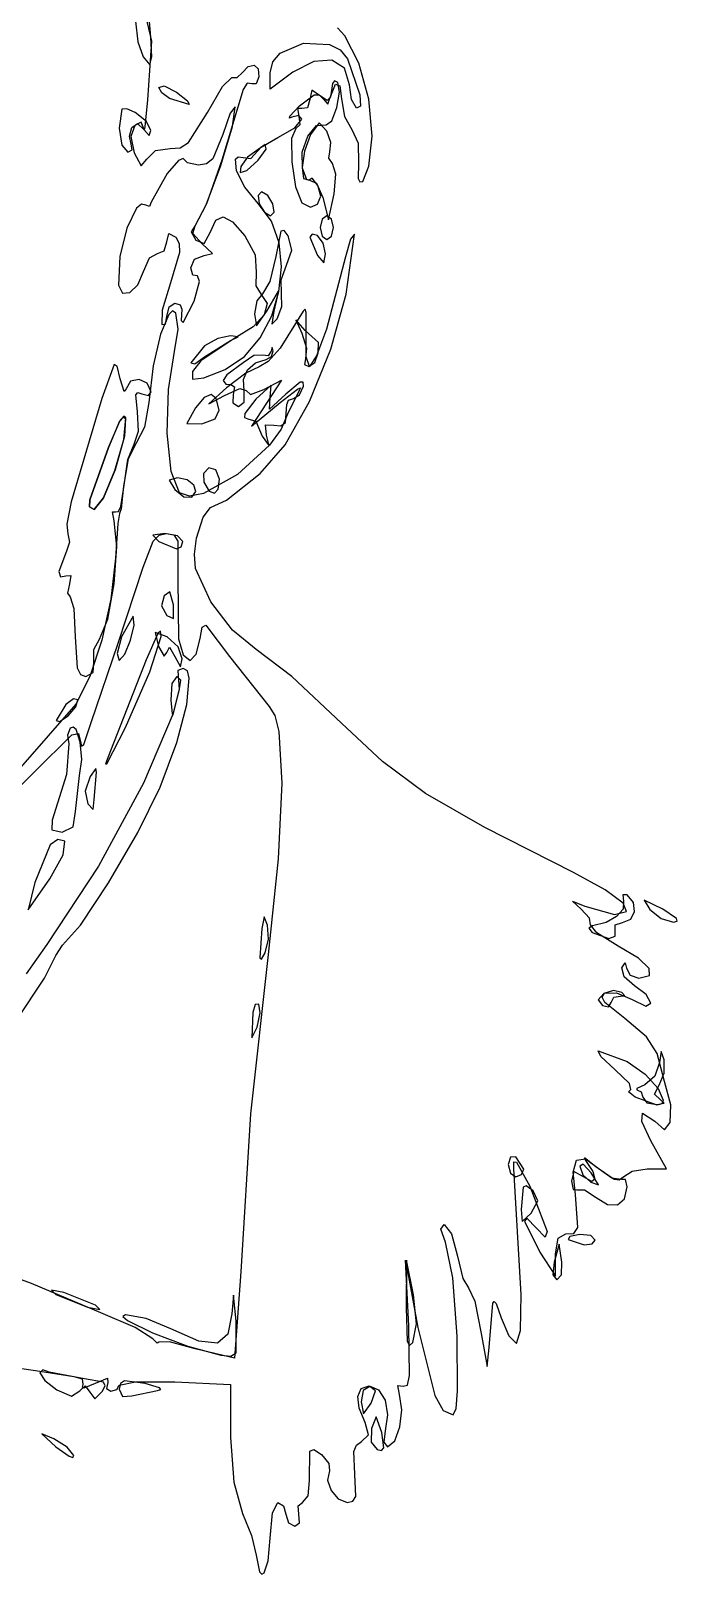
# Model space of a CAD drawing. Extents: x 68 to 142, y 0 to 108.
# Drawn here: x 113.5 to 142.3, y 3.2 to 71.7 of the extents above; entities that cross this region are included whole.
import ezdxf

# ---------------------------------------------------------------- set-up
doc = ezdxf.new("R2010")
doc.units = 0

msp = doc.modelspace()

# ---------------------------------------------------------------- linework, layer by layer
at = {"layer": 'Layer 1'}
for p, q in [((118.052572, 74.877173), (118.899944, 71.261198)), ((118.876661, 71.437587), (118.728141, 73.196891)), ((118.197696, 72.146671), (118.298133, 71.220154)), ((118.922522, 70.555642), (118.876661, 71.437587)), ((127.509321, 71.487957), (127.174009, 71.839948)), ((128.129455, 70.278976), (127.509321, 71.487957)), ((118.298133, 71.220154), (118.533408, 70.555642)), ((118.899944, 71.261198), (118.731008, 68.64826)), ((124.300241, 70.329964), (124.628166, 70.715346)), ((124.628166, 70.715346), (125.665256, 71.162552)), ((125.665256, 71.162552), (126.818366, 71.108043)), ((126.818366, 71.108043), (127.291316, 70.866279)), ((127.291316, 70.866279), (127.616736, 70.467447)), ((118.533408, 70.555642), (118.826258, 70.202952)), ((118.826258, 70.202952), (118.922522, 70.555642)), ((122.939605, 69.844442), (123.210842, 70.132115)), ((123.210842, 70.132115), (123.471727, 70.187121)), ((123.471727, 70.187121), (123.652641, 70.026161)), ((123.652641, 70.026161), (123.683967, 69.665936)), ((124.177856, 69.850792), (124.300241, 70.329964)), ((126.125229, 70.358257), (125.195973, 69.876192)), ((126.928246, 70.409283), (126.125229, 70.358257)), ((127.492542, 70.05424), (126.928246, 70.409283)), ((127.705636, 69.318097), (127.492542, 70.05424)), ((127.616736, 70.467447), (128.167246, 68.863807)), ((128.574368, 68.680925), (128.129455, 70.278976)), ((119.238964, 69.202386), (119.469284, 69.277616)), ((119.469284, 69.277616), (120.023189, 68.988249)), ((121.392321, 68.089371), (122.059512, 69.241764)), ((122.059512, 69.241764), (122.477466, 69.634539)), ((122.477466, 69.634539), (122.712372, 69.634847)), ((122.712372, 69.634847), (122.939605, 69.844442)), ((123.161018, 69.384992), (122.986525, 69.106783)), ((123.3707, 69.363958), (123.161018, 69.384992)), ((123.559348, 69.355932), (123.3707, 69.363958)), ((123.683967, 69.665936), (123.559348, 69.355932)), ((125.195973, 69.876192), (124.177856, 69.123363)), ((124.177856, 69.123363), (124.177856, 69.850792)), ((126.818399, 68.674277), (127.088274, 69.3502)), ((126.955983, 69.379833), (126.867788, 68.774113)), ((127.044045, 69.488885), (126.955983, 69.379833)), ((127.193755, 69.421461), (127.044045, 69.488885)), ((127.088274, 69.3502), (127.275203, 69.264915)), ((127.271835, 68.984297), (127.193755, 69.421461)), ((127.275203, 69.264915), (127.352858, 68.688035)), ((127.799607, 68.668544), (127.705636, 69.318097)), ((118.731008, 68.64826), (118.628134, 67.593971)), ((119.372694, 68.953473), (119.238964, 69.202386)), ((119.707409, 68.705454), (119.372694, 68.953473)), ((120.580932, 68.438974), (119.707409, 68.705454)), ((120.023189, 68.988249), (120.51042, 68.60037)), ((120.51042, 68.60037), (120.580932, 68.438974)), ((122.986525, 69.106783), (122.032613, 65.969528)), ((125.482076, 68.383588), (126.147768, 68.875052)), ((125.941746, 68.665105), (125.839264, 68.290234)), ((126.02994, 69.073313), (125.941746, 68.665105)), ((126.382718, 68.844669), (126.02994, 69.073313)), ((126.147768, 68.875052), (126.364429, 68.867329)), ((126.364429, 68.867329), (126.535119, 68.70003)), ((126.717328, 68.621272), (126.382718, 68.844669)), ((126.535119, 68.70003), (126.749255, 68.460934)), ((126.867788, 68.774113), (126.717328, 68.621272)), ((126.749255, 68.460934), (126.818399, 68.674277)), ((127.150584, 68.307256), (127.271835, 68.984297)), ((127.352858, 68.688035), (127.487619, 67.907558)), ((128.025606, 68.283046), (127.799607, 68.668544)), ((128.167246, 68.863807), (128.197662, 68.366886)), ((128.714581, 67.034918), (128.574368, 68.680925)), ((117.590256, 68.227219), (117.475074, 67.392987)), ((117.803091, 68.256092), (117.590256, 68.227219)), ((118.18063, 68.086196), (117.803091, 68.256092)), ((118.677341, 67.693598), (118.18063, 68.086196)), ((120.554164, 66.748991), (121.392321, 68.089371)), ((122.398444, 68.050654), (122.083766, 67.111823)), ((122.626338, 68.344429), (122.398444, 68.050654)), ((122.512953, 67.458268), (122.626338, 68.344429)), ((125.038022, 67.841555), (125.064343, 67.924271)), ((125.147995, 67.878763), (125.038022, 67.841555)), ((125.064343, 67.924271), (125.482076, 68.383588)), ((125.459498, 67.953551), (125.147995, 67.878763)), ((125.592849, 68.260116), (125.403539, 68.258175)), ((125.403539, 68.258175), (125.454207, 67.928151)), ((125.454207, 67.928151), (125.501611, 67.541419)), ((125.588968, 67.783865), (125.459498, 67.953551)), ((125.839264, 68.290234), (125.592849, 68.260116)), ((126.920655, 67.717328), (127.150584, 68.307256)), ((127.487619, 67.907558), (127.811822, 67.332662)), ((128.197662, 68.366886), (128.025606, 68.283046)), ((117.475074, 67.392987), (117.584876, 66.636852)), ((117.921162, 67.03893), (118.027524, 67.418387)), ((118.170047, 67.511168), (117.984221, 67.021556)), ((118.027524, 67.418387), (118.283597, 67.601435)), ((118.453768, 67.662245), (118.170047, 67.511168)), ((118.283597, 67.601435), (118.572214, 67.330193)), ((118.568686, 67.363001), (118.453768, 67.662245)), ((118.590371, 67.344859), (118.568686, 67.363001)), ((118.572214, 67.330193), (118.804342, 67.067946)), ((118.628134, 67.593971), (118.590371, 67.344859)), ((118.880894, 67.280098), (118.677341, 67.693598)), ((118.804342, 67.067946), (118.880894, 67.280098)), ((121.991514, 65.724744), (122.512953, 67.458268)), ((124.530634, 66.971418), (125.278082, 67.403174)), ((125.320151, 67.38064), (125.133763, 66.929376)), ((125.278082, 67.403174), (125.588968, 67.783865)), ((125.501611, 67.541419), (125.320151, 67.38064)), ((125.857697, 67.028038), (126.248828, 67.502558)), ((126.36896, 67.630936), (125.984432, 67.10759)), ((126.248828, 67.502558), (126.672702, 67.541507)), ((126.709038, 67.257873), (126.36896, 67.630936)), ((126.672702, 67.541507), (126.920655, 67.717328)), ((126.882473, 66.746742), (126.709038, 67.257873)), ((127.811822, 67.332662), (128.094618, 66.726105)), ((117.584876, 66.636852), (117.848666, 66.322306)), ((118.004241, 66.675084), (117.921162, 67.03893)), ((117.984221, 67.021556), (118.134416, 66.294084)), ((118.048426, 66.425935), (118.004241, 66.675084)), ((119.735323, 66.484937), (120.174559, 66.513578)), ((120.174559, 66.513578), (120.554164, 66.748991)), ((122.083766, 67.111823), (121.635914, 66.021122)), ((123.967953, 66.661678), (123.172086, 66.109228)), ((123.4723, 66.198481), (123.783186, 66.55095)), ((123.783186, 66.55095), (124.530634, 66.971418)), ((124.005303, 66.463241), (123.967953, 66.661678)), ((125.133763, 66.929376), (125.144027, 65.902015)), ((125.612747, 66.327565), (125.857697, 67.028038)), ((125.984432, 67.10759), (125.705346, 66.367555)), ((126.837097, 66.343825), (126.882473, 66.746742)), ((128.094618, 66.726105), (128.117328, 65.857345)), ((128.56884, 65.701858), (128.714581, 67.034918)), ((117.848666, 66.322306), (118.048426, 66.425935)), ((118.134416, 66.294084), (118.443538, 65.717159)), ((118.443538, 65.717159), (118.692864, 66.007275)), ((118.692864, 66.007275), (119.085241, 66.39123)), ((119.085241, 66.39123), (119.735323, 66.484937)), ((120.111031, 65.95405), (119.607617, 65.380389)), ((120.308587, 66.045375), (120.111031, 65.95405)), ((120.502527, 65.855537), (120.308587, 66.045375)), ((120.997562, 65.753275), (120.502527, 65.855537)), ((122.032613, 65.969528), (121.354794, 64.027485)), ((121.635914, 66.021122), (121.355202, 65.802631)), ((122.645984, 66.00593), (122.762045, 66.111331)), ((122.693013, 65.497687), (122.645984, 66.00593)), ((122.762045, 66.111331), (122.982997, 66.081711)), ((123.172086, 66.109228), (122.881132, 65.682984)), ((122.982997, 66.081711), (123.328587, 66.038496)), ((123.148803, 65.513121), (123.646572, 65.967411)), ((123.328587, 66.038496), (123.4723, 66.198481)), ((123.646572, 65.967411), (124.005303, 66.463241)), ((125.144027, 65.902015), (125.310527, 64.788201)), ((125.705346, 66.367555), (125.59986, 65.645546)), ((125.627421, 65.610753), (125.612747, 66.327565)), ((126.787443, 66.056796), (126.837097, 66.343825)), ((126.951044, 65.823478), (126.787443, 66.056796)), ((127.102342, 65.34736), (126.951044, 65.823478)), ((128.117328, 65.857345), (128.101012, 65.158712)), ((119.607617, 65.380389), (118.886186, 64.099099)), ((121.355202, 65.802631), (120.997562, 65.753275)), ((121.342546, 63.978058), (121.991514, 65.724744)), ((123.053045, 64.772222), (122.693013, 65.497687)), ((122.881132, 65.682984), (122.851058, 65.414961)), ((122.851058, 65.414961), (123.148803, 65.513121)), ((125.59986, 65.645546), (125.673431, 65.147969)), ((125.813291, 65.095697), (125.627421, 65.610753)), ((125.673431, 65.147969), (125.931515, 65.081233)), ((126.051504, 65.162372), (125.917404, 65.087583)), ((126.309693, 64.846636), (126.051504, 65.162372)), ((127.023716, 64.476219), (127.102342, 65.34736)), ((128.101012, 65.158712), (128.178248, 65.012447)), ((128.307475, 65.023377), (128.56884, 65.701858)), ((123.655039, 64.044771), (123.053045, 64.772222)), ((123.798267, 64.558416), (123.643441, 64.402973)), ((124.072684, 64.402973), (123.798267, 64.558416)), ((125.310527, 64.788201), (125.592849, 64.07758)), ((125.917404, 65.087583), (125.813291, 65.095697)), ((125.931515, 65.081233), (126.247869, 64.941489)), ((126.247869, 64.941489), (126.52771, 64.308296)), ((126.430454, 64.373649), (126.309693, 64.846636)), ((126.78171, 63.323693), (127.023716, 64.476219)), ((128.178248, 65.012447), (128.307475, 65.023377)), ((118.238993, 63.832851), (117.81083, 62.947455)), ((118.456993, 64.016476), (118.238993, 63.832851)), ((118.656175, 63.965043), (118.456993, 64.016476)), ((118.818673, 63.909701), (118.656175, 63.965043)), ((118.886186, 64.099099), (118.818673, 63.909701)), ((120.846573, 63.052407), (121.342546, 63.978058)), ((121.354794, 64.027485), (120.853982, 63.073926)), ((123.643441, 64.402973), (123.697372, 64.029249)), ((124.243529, 63.261629), (123.655039, 64.044771)), ((123.697372, 64.029249), (123.93025, 63.655525)), ((124.305562, 64.029249), (124.072684, 64.402973)), ((124.359493, 63.655525), (124.305562, 64.029249)), ((125.592849, 64.07758), (125.97096, 63.880641)), ((125.97096, 63.880641), (126.283852, 64.015491)), ((126.283852, 64.015491), (126.430454, 64.373649)), ((126.52771, 64.308296), (126.78171, 63.323693)), ((120.853982, 63.073926), (120.665201, 62.787382)), ((121.520732, 62.758895), (121.771794, 63.297869)), ((121.771794, 63.297869), (122.087249, 63.455676)), ((122.087249, 63.455676), (122.504239, 63.228845)), ((122.504239, 63.228845), (123.059903, 62.613904)), ((123.93025, 63.655525), (124.204667, 63.500082)), ((124.204667, 63.500082), (124.359493, 63.655525)), ((124.584245, 62.303084), (124.243529, 63.261629)), ((126.498386, 63.344639), (126.411999, 62.970915)), ((126.706216, 63.500082), (126.498386, 63.344639)), ((126.913738, 63.344639), (126.706216, 63.500082)), ((127.00008, 62.970915), (126.913738, 63.344639)), ((117.81083, 62.947455), (117.500276, 61.682911)), ((119.591742, 62.335915), (119.679936, 62.712946)), ((119.679936, 62.712946), (119.985089, 62.54229)), ((119.985089, 62.54229), (120.135825, 62.272922)), ((120.665201, 62.787382), (120.882557, 62.420934)), ((120.744665, 62.716783), (120.846573, 63.052407)), ((121.158429, 62.258656), (120.744665, 62.716783)), ((120.882557, 62.420934), (121.24874, 62.268314)), ((121.24874, 62.268314), (121.520732, 62.758895)), ((123.059903, 62.613904), (123.513046, 61.768559)), ((124.662352, 62.809078), (124.428681, 61.695623)), ((124.800702, 62.851224), (124.662352, 62.809078)), ((124.984659, 62.601204), (124.800702, 62.851224)), ((125.148569, 61.964307), (124.984659, 62.601204)), ((126.046962, 62.688296), (125.947038, 62.550756)), ((125.947038, 62.550756), (126.294524, 61.736192)), ((126.294524, 62.618137), (126.046962, 62.688296)), ((126.542086, 62.288907), (126.294524, 62.618137)), ((126.411999, 62.970915), (126.498386, 62.597191)), ((126.498386, 62.597191), (126.706216, 62.441748)), ((126.706216, 62.441748), (126.913738, 62.597191)), ((126.913738, 62.597191), (127.00008, 62.970915)), ((127.750747, 62.454668), (127.540889, 61.673398)), ((127.563114, 60.020633), (127.92965, 62.687987)), ((127.92965, 62.687987), (127.750747, 62.454668)), ((118.815278, 61.627536), (119.170525, 61.824387)), ((119.170525, 61.824387), (119.468049, 61.938202)), ((119.468049, 61.938202), (119.591742, 62.335915)), ((120.15116, 61.872717), (119.7579, 60.523694)), ((120.135825, 62.272922), (120.15116, 61.872717)), ((120.825318, 61.574576), (121.246624, 61.736192)), ((121.621891, 61.826503), (121.158429, 62.258656)), ((121.246624, 61.736192), (121.621891, 61.826503)), ((123.513046, 61.768559), (123.564022, 60.990419)), ((124.690722, 61.236953), (124.584245, 62.303084)), ((124.915868, 61.304392), (125.148569, 61.964307)), ((126.294524, 61.736192), (126.576879, 61.40608)), ((126.64201, 61.803573), (126.542086, 62.288907)), ((126.576879, 61.40608), (126.64201, 61.803573)), ((117.500276, 61.682911), (117.435916, 60.413274)), ((118.301997, 60.438426), (118.553164, 61.030636)), ((118.553164, 61.030636), (118.815278, 61.627536)), ((120.650076, 61.186211), (120.825318, 61.574576)), ((120.740828, 60.853982), (120.650076, 61.186211)), ((124.428681, 61.695623), (124.173402, 60.577008)), ((124.576495, 60.131052), (124.690722, 61.236953)), ((124.674479, 60.655986), (124.915868, 61.304392)), ((127.540889, 61.673398), (126.689018, 58.467792)), ((117.435916, 60.413274), (117.610486, 60.056357)), ((117.943475, 60.089204), (118.301997, 60.438426)), ((119.7579, 60.523694), (119.386205, 59.308903)), ((120.95911, 60.827083), (120.740828, 60.853982)), ((120.798243, 59.701368), (121.039411, 60.575244)), ((121.039411, 60.575244), (120.95911, 60.827083)), ((123.564022, 60.990419), (123.549735, 60.394136)), ((123.549735, 60.394136), (123.786272, 59.996291)), ((124.173402, 60.577008), (123.848009, 60.038624)), ((124.682329, 60.038271), (124.674479, 60.655986)), ((117.610486, 60.056357), (117.943475, 60.089204)), ((120.322037, 58.755042), (120.798243, 59.701368)), ((123.586291, 59.72571), (123.484647, 59.149271)), ((123.848009, 60.038624), (123.586291, 59.72571)), ((123.786272, 59.996291), (124.057041, 59.608445)), ((124.028631, 59.266746), (124.559915, 60.148691)), ((124.255099, 59.053197), (124.576495, 60.131052)), ((124.559915, 60.148691), (124.345778, 59.266746)), ((124.704862, 59.462494), (124.682329, 60.038271)), ((126.88115, 57.56624), (127.563114, 60.020633)), ((119.671845, 59.119913), (119.302905, 58.234077)), ((119.386205, 59.308903), (119.364553, 58.670904)), ((119.524979, 58.683163), (119.591742, 59.031443)), ((119.591742, 59.031443), (119.695371, 59.446795)), ((119.842903, 59.27033), (119.671845, 59.119913)), ((119.695371, 59.446795), (119.94452, 59.619524)), ((119.989323, 59.173965), (119.842903, 59.27033)), ((119.94452, 59.619524), (120.181455, 59.541736)), ((120.091496, 58.460295), (119.989323, 59.173965)), ((120.181455, 59.541736), (120.25567, 59.35494)), ((120.25567, 59.35494), (120.221236, 58.851262)), ((123.919358, 59.104645), (123.421445, 58.564067)), ((123.484647, 59.149271), (123.569711, 58.615077)), ((123.569711, 58.615077), (124.028631, 59.266746)), ((123.74007, 58.071203), (124.255099, 59.053197)), ((124.057041, 59.608445), (123.919358, 59.104645)), ((124.345778, 59.266746), (124.254806, 58.683295)), ((124.49959, 58.913968), (124.704862, 59.462494)), ((125.651057, 59.266746), (124.629897, 57.613849)), ((125.735365, 59.353882), (125.651057, 59.266746)), ((125.788949, 59.199983), (125.735365, 59.353882)), ((125.785818, 58.296607), (125.788949, 59.199983)), ((119.364553, 58.670904), (119.524979, 58.683163)), ((119.933584, 57.465109), (120.091496, 58.460295)), ((120.221236, 58.851262), (120.322037, 58.755042)), ((123.421445, 58.564067), (122.611522, 58.06589)), ((124.254806, 58.683295), (124.49959, 58.913968)), ((125.745954, 58.405615), (125.328927, 58.881601)), ((125.328927, 58.881601), (125.585793, 58.289198)), ((125.585793, 58.289198), (125.797504, 57.622007)), ((126.335093, 57.876448), (125.745954, 58.405615)), ((125.788596, 57.237655), (125.785818, 58.296607)), ((126.689018, 58.467792), (126.246182, 57.271356)), ((119.302905, 58.234077), (118.976696, 56.827143)), ((121.267437, 57.717345), (120.650076, 56.968397)), ((122.611522, 58.06589), (121.097928, 57.052667)), ((121.858958, 58.043444), (121.267437, 57.717345)), ((121.267437, 57.225925), (122.413966, 57.958292)), ((122.413966, 58.169254), (121.858958, 58.043444)), ((122.766656, 58.12304), (122.413966, 58.169254)), ((122.413966, 57.958292), (122.766656, 58.12304)), ((123.044941, 57.252888), (123.74007, 58.071203)), ((124.629897, 57.613849), (124.093272, 57.021474)), ((124.278574, 57.642203), (124.230773, 57.482042)), ((124.318967, 57.502856), (124.278574, 57.642203)), ((125.797504, 57.622007), (125.760771, 57.14267)), ((126.312868, 57.414662), (126.335093, 57.876448)), ((119.655655, 55.779144), (119.933584, 57.465109)), ((120.650076, 56.968397), (120.831492, 56.928357)), ((121.097928, 57.052667), (120.72438, 56.577062)), ((120.831492, 56.928357), (121.267437, 57.225925)), ((122.183249, 56.666067), (123.044941, 57.252888)), ((122.984055, 56.964164), (122.250277, 56.431822)), ((123.464362, 57.290351), (122.984055, 56.964164)), ((123.18289, 56.655704), (123.528993, 56.972846)), ((123.853653, 57.308828), (123.464362, 57.290351)), ((123.528993, 56.972846), (124.001467, 57.120092)), ((124.093272, 57.021474), (123.696314, 56.7846)), ((124.098172, 57.277166), (123.853653, 57.308828)), ((124.001467, 57.120092), (124.240254, 57.244931)), ((124.230773, 57.482042), (124.098172, 57.277166)), ((124.240254, 57.244931), (124.318967, 57.502856)), ((125.760771, 57.14267), (125.71319, 56.898812)), ((125.71319, 56.898812), (125.898707, 56.7973)), ((125.940335, 56.7973), (125.788596, 57.237655)), ((125.898707, 56.7973), (126.165319, 56.978584)), ((125.934073, 55.251912), (126.88115, 57.56624)), ((126.246182, 57.271356), (125.940335, 56.7973)), ((126.165319, 56.978584), (126.312868, 57.414662)), ((117.240477, 56.895505), (116.69226, 55.381249)), ((117.379548, 56.811538), (117.240477, 56.895505)), ((117.518818, 56.263194), (117.379548, 56.811538)), ((117.690489, 55.697338), (117.518818, 56.263194)), ((118.352477, 56.22483), (117.976399, 56.151595)), ((118.720419, 56.059807), (118.352477, 56.22483)), ((118.976696, 56.827143), (118.787408, 55.209799)), ((120.72438, 56.577062), (120.732626, 56.244497)), ((120.732626, 56.244497), (121.234232, 56.29296)), ((121.234232, 56.29296), (122.183249, 56.666067)), ((122.250277, 56.431822), (122.096466, 56.179938)), ((123.102677, 56.505464), (122.237577, 55.852208)), ((123.000895, 56.222211), (123.18289, 56.655704)), ((123.020744, 55.725913), (123.000895, 56.222211)), ((123.696314, 56.7846), (123.102677, 56.505464)), ((117.786224, 55.816224), (117.690489, 55.697338)), ((117.976399, 56.151595), (117.786224, 55.816224)), ((118.215423, 55.541675), (118.304416, 55.651609)), ((118.282936, 54.786818), (118.215423, 55.541675)), ((118.304416, 55.651609), (118.478375, 55.596444)), ((118.478375, 55.596444), (118.766418, 55.517113)), ((118.886186, 55.680405), (118.720419, 56.059807)), ((118.766418, 55.517113), (118.886186, 55.680405)), ((119.610131, 53.840271), (119.655655, 55.779144)), ((121.556274, 55.565708), (121.248851, 55.428836)), ((122.237577, 55.852208), (121.457408, 55.139332)), ((121.779429, 55.378664), (121.556274, 55.565708)), ((122.096466, 56.179938), (122.210942, 56.017661)), ((122.149382, 55.520244), (122.839769, 55.830821)), ((122.210942, 56.017661), (122.436544, 55.999316)), ((122.436544, 55.999316), (122.592604, 55.904375)), ((122.539908, 55.558344), (122.524518, 55.187662)), ((122.592604, 55.904375), (122.539908, 55.558344)), ((122.839769, 55.830821), (123.119522, 55.734733)), ((123.031239, 55.226071), (123.020744, 55.725913)), ((123.119522, 55.734733), (123.314476, 55.558785)), ((123.314476, 55.558785), (123.90022, 55.779183)), ((124.222615, 55.978061), (123.543208, 55.351263)), ((123.90022, 55.779183), (124.680565, 56.196872)), ((124.680565, 56.196872), (124.019811, 55.174168)), ((124.883412, 55.572808), (124.155984, 54.909056)), ((124.177856, 55.428521), (124.222615, 55.978061)), ((124.626237, 55.209799), (125.398909, 55.799291)), ((125.510519, 56.104753), (124.883412, 55.572808)), ((125.476785, 55.730499), (124.947618, 54.688746)), ((125.220668, 55.386188), (125.489441, 55.546967)), ((125.398909, 55.799291), (125.538653, 55.855713)), ((125.538653, 55.855713), (125.476785, 55.730499)), ((125.489441, 55.546967), (125.66164, 55.933699)), ((125.648042, 56.108242), (125.510519, 56.104753)), ((125.66164, 55.933699), (125.648042, 56.108242)), ((116.69226, 55.381249), (115.336313, 50.788124)), ((118.787408, 55.209799), (118.594262, 54.104546)), ((120.856098, 54.968146), (120.480787, 54.278686)), ((121.248851, 55.428836), (120.856098, 54.968146)), ((121.457408, 55.139332), (122.149382, 55.520244)), ((121.730767, 54.479372), (121.919371, 54.867604)), ((121.919371, 54.867604), (121.779429, 55.378664)), ((122.524518, 55.187662), (122.770272, 55.03341)), ((122.770272, 55.03341), (123.031239, 55.226071)), ((123.543208, 55.351263), (123.063474, 54.719967)), ((123.359058, 54.151465), (124.626237, 55.209799)), ((124.019811, 55.174168), (123.359058, 54.151465)), ((124.155984, 54.909056), (124.177856, 55.428521)), ((124.843724, 53.330953), (125.934073, 55.251912)), ((124.861275, 54.309862), (124.92504, 55.121605)), ((124.92504, 55.121605), (124.994669, 55.3084)), ((124.994669, 55.3084), (125.220668, 55.386188)), ((116.988593, 53.208137), (117.497497, 54.377259)), ((117.49064, 54.370364), (116.988593, 53.208137)), ((117.669581, 54.595712), (117.49064, 54.370364)), ((117.497497, 54.377259), (117.660056, 54.554865)), ((117.660056, 54.554865), (117.752798, 54.488941)), ((117.766469, 54.526115), (117.669581, 54.595712)), ((117.675143, 53.555127), (117.766469, 54.526115)), ((117.752798, 54.488941), (117.703167, 53.709837)), ((118.325622, 53.929832), (118.282936, 54.786818)), ((120.480787, 54.278686), (121.138674, 54.260473)), ((121.138674, 54.260473), (121.730767, 54.479372)), ((123.063474, 54.719967), (123.049644, 54.544713)), ((123.049644, 54.544713), (123.19043, 54.472846)), ((123.19043, 54.472846), (123.542856, 54.381476)), ((123.542856, 54.381476), (123.83425, 53.710493)), ((124.024045, 53.749651), (123.982152, 54.214304)), ((123.982152, 54.214304), (124.350364, 54.201912)), ((124.350364, 54.201912), (124.658141, 54.162159)), ((124.658141, 54.162159), (124.861275, 54.309862)), ((124.947618, 54.688746), (124.668505, 54.016873)), ((117.283251, 52.190108), (117.675143, 53.555127)), ((117.703167, 53.709837), (117.297274, 52.2066)), ((118.130183, 53.360184), (118.325622, 53.929832)), ((118.594262, 54.104546), (118.239191, 53.428976)), ((119.780043, 52.145542), (119.610131, 53.840271)), ((123.83425, 53.710493), (124.139095, 53.287027)), ((124.139095, 53.287027), (124.024045, 53.749651)), ((124.668505, 54.016873), (124.160934, 53.312416)), ((116.157095, 50.888269), (116.988593, 53.208137)), ((116.988593, 53.208137), (116.157095, 50.888269)), ((117.850121, 52.672972), (118.130183, 53.360184)), ((118.239191, 53.428976), (117.873228, 52.706354)), ((124.160934, 53.312416), (122.734024, 52.005075)), ((123.731945, 52.056669), (124.843724, 53.330953)), ((117.297274, 52.2066), (116.778117, 50.964072)), ((116.779043, 50.973387), (117.283251, 52.190108)), ((117.873228, 52.706354), (117.654638, 51.488697)), ((117.689916, 51.533852), (117.850121, 52.672972)), ((120.148426, 51.19201), (119.780043, 52.145542)), ((121.463582, 52.306436), (121.223296, 52.058169)), ((121.772836, 52.215904), (121.463582, 52.306436)), ((121.924663, 51.8002), (121.772836, 52.215904)), ((117.548011, 50.58263), (117.689916, 51.533852)), ((117.654638, 51.488697), (117.55833, 50.483059)), ((120.057056, 51.858408), (119.697972, 51.75597)), ((119.697972, 51.75597), (119.941345, 51.333122)), ((120.497896, 51.764156), (120.057056, 51.858408)), ((120.792157, 51.535925), (120.497896, 51.764156)), ((120.878588, 51.255505), (120.792157, 51.535925)), ((122.734024, 52.005075), (121.214113, 51.165387)), ((121.223296, 52.058169), (121.236746, 51.659088)), ((121.236746, 51.659088), (121.467611, 51.268932)), ((121.876161, 51.35275), (121.924663, 51.8002)), ((122.237577, 50.863221), (123.731945, 52.056669)), ((115.336313, 50.788124), (115.143007, 49.80669)), ((116.144395, 50.576766), (116.157095, 50.888269)), ((116.157095, 50.888269), (116.144395, 50.576766)), ((116.350771, 50.447296), (116.779043, 50.973387)), ((116.778117, 50.964072), (116.350771, 50.447296)), ((119.941345, 51.333122), (120.34285, 51.019943)), ((120.59029, 51.045493), (120.148426, 51.19201)), ((120.34285, 51.019943), (120.695937, 51.004685)), ((121.214113, 51.165387), (120.59029, 51.045493)), ((120.695937, 51.004685), (120.878588, 51.255505)), ((121.467611, 51.268932), (121.70228, 51.171241)), ((121.533079, 50.533727), (122.237577, 50.863221)), ((121.70228, 51.171241), (121.876161, 51.35275)), ((116.350771, 50.447296), (116.144395, 50.576766)), ((116.144395, 50.576766), (116.350771, 50.447296)), ((117.170274, 50.344417), (117.312443, 50.348165)), ((117.253529, 49.948821), (117.170274, 50.344417)), ((117.312443, 50.348165), (117.435717, 50.356373)), ((117.486363, 50.270907), (117.411309, 49.834477)), ((117.435717, 50.356373), (117.548011, 50.58263)), ((117.55833, 50.483059), (117.486363, 50.270907)), ((120.911132, 49.181529), (121.205437, 50.115861)), ((121.205437, 50.115861), (121.533079, 50.533727)), ((115.143007, 49.80669), (115.190836, 49.374498)), ((115.190836, 49.374498), (115.257688, 49.006021)), ((117.366903, 48.79866), (117.253529, 49.948821)), ((117.411309, 49.834477), (117.307152, 48.289706)), ((119.503547, 49.38367), (118.970147, 49.311924)), ((119.241753, 49.307095), (119.560345, 49.388962)), ((120.0642, 49.283746), (119.503547, 49.38367)), ((119.560345, 49.388962), (119.896818, 49.322491)), ((115.257688, 49.006021), (115.124514, 48.595212)), ((117.24665, 47.149395), (117.366903, 48.79866)), ((118.541169, 47.889656), (118.976409, 49.045709)), ((118.970147, 49.311924), (119.238964, 49.036184)), ((118.976409, 49.045709), (119.241753, 49.307095)), ((119.238964, 49.036184), (120.024645, 48.704661)), ((119.896818, 49.322491), (120.074078, 49.042666)), ((120.024645, 48.704661), (120.228126, 48.787542)), ((120.297298, 49.036184), (120.0642, 49.283746)), ((120.074078, 49.042666), (120.072931, 47.360489)), ((120.228126, 48.787542), (120.297298, 49.036184)), ((120.812332, 48.464921), (120.911132, 49.181529)), ((115.124514, 48.595212), (114.790566, 47.69307)), ((117.307152, 48.289706), (117.100567, 46.461913)), ((120.866329, 47.834402), (120.812332, 48.464921)), ((114.790566, 47.69307), (114.862527, 47.468185)), ((114.862527, 47.468185), (115.096645, 47.504775)), ((115.096645, 47.504775), (115.31938, 47.525324)), ((115.31938, 47.525324), (115.252925, 47.153761)), ((117.428155, 44.520626), (118.541169, 47.889656)), ((120.072931, 47.360489), (120.111649, 44.713507)), ((121.541193, 46.343077), (120.866329, 47.834402)), ((115.252925, 47.153761), (115.169714, 46.739202)), ((115.169714, 46.739202), (115.285734, 46.566738)), ((116.965795, 45.585921), (117.24665, 47.149395)), ((119.463331, 46.624241), (119.357233, 46.169245)), ((119.725268, 46.788988), (119.463331, 46.624241)), ((119.885606, 46.21396), (119.725268, 46.788988)), ((115.285734, 46.566738), (115.457713, 46.048595)), ((115.457713, 46.048595), (115.509042, 44.802848)), ((117.100567, 46.461913), (116.704342, 44.645994)), ((119.357233, 46.169245), (119.581864, 45.742296)), ((119.889972, 45.604801), (119.885606, 46.21396)), ((122.506923, 45.087408), (121.541193, 46.343077)), ((116.597362, 44.693134), (116.965795, 45.585921)), ((118.093494, 45.713015), (117.578085, 44.789442)), ((117.971697, 44.646215), (118.129301, 45.312568)), ((118.129301, 45.312568), (118.093494, 45.713015)), ((119.581864, 45.742296), (119.889972, 45.604801)), ((121.154615, 45.227664), (121.327322, 45.311422)), ((121.327322, 45.311422), (122.374808, 43.920903)), ((115.509042, 44.802848), (115.594282, 43.424941)), ((116.704342, 44.645994), (116.169608, 43.030563)), ((116.344288, 44.227114), (116.597362, 44.693134)), ((117.578085, 44.789442), (117.382867, 44.051475)), ((117.718447, 44.021136), (117.971697, 44.646215)), ((119.185474, 44.942724), (118.666758, 43.776617)), ((118.835165, 43.237087), (119.334567, 44.812373)), ((119.600209, 44.798262), (119.067823, 44.981618)), ((119.067823, 44.981618), (119.225206, 44.369637)), ((119.31302, 45.050189), (119.185474, 44.942724)), ((119.334567, 44.812373), (119.31302, 45.050189)), ((120.085234, 44.357201), (119.600209, 44.798262)), ((120.111649, 44.713507), (120.315918, 43.994887)), ((120.894154, 44.029426), (121.067765, 44.714653)), ((121.067765, 44.714653), (121.154615, 45.227664)), ((123.564728, 44.225703), (122.506923, 45.087408)), ((116.230826, 40.992846), (117.428155, 44.520626)), ((116.334896, 43.666903), (116.344288, 44.227114)), ((117.382867, 44.051475), (117.467313, 43.744514)), ((117.467313, 43.744514), (117.718447, 44.021136)), ((119.225206, 44.369637), (119.472415, 43.929855)), ((119.472415, 43.929855), (119.594211, 44.097292)), ((119.594211, 44.097292), (119.702823, 44.330434)), ((119.702823, 44.330434), (119.94452, 43.920903)), ((119.94452, 43.920903), (120.195345, 43.461983)), ((120.272604, 43.820361), (120.085234, 44.357201)), ((120.315918, 43.994887), (120.633495, 43.744514)), ((120.633495, 43.744514), (120.894154, 44.029426)), ((122.374808, 43.920903), (124.138698, 41.701224)), ((125.141205, 43.02714), (123.564728, 44.225703)), ((115.594282, 43.424941), (115.746522, 43.12858)), ((115.986704, 43.038958), (116.317962, 43.207013)), ((116.317962, 43.207013), (116.334896, 43.666903)), ((118.666758, 43.776617), (117.079257, 39.728842)), ((117.747066, 40.764598), (118.835165, 43.237087)), ((120.32164, 43.391736), (120.082059, 43.30094)), ((120.082059, 43.30094), (120.094098, 43.08235)), ((120.195345, 43.461983), (120.272604, 43.820361)), ((120.503449, 43.278174), (120.32164, 43.391736)), ((120.586152, 42.955256), (120.503449, 43.278174)), ((116.169608, 43.030563), (115.547495, 41.804235)), ((115.746522, 43.12858), (115.986704, 43.038958)), ((119.814962, 42.728072), (119.759312, 41.980624)), ((120.035184, 43.038958), (119.814962, 42.728072)), ((120.210691, 42.875004), (120.035184, 43.038958)), ((120.094098, 43.08235), (120.140897, 42.460874)), ((120.158656, 42.480863), (120.210691, 42.875004)), ((120.475054, 41.787963), (120.586152, 42.955256)), ((127.354269, 40.960743), (125.141205, 43.02714)), ((115.434606, 42.045182), (115.093822, 41.784479)), ((115.634631, 41.998968), (115.434606, 42.045182)), ((115.546437, 41.679793), (115.634631, 41.998968)), ((119.759312, 41.980624), (119.821048, 41.380108)), ((120.140897, 42.460874), (119.866826, 41.388007)), ((119.882784, 41.422529), (120.158656, 42.480863)), ((115.547495, 41.804235), (113.077343, 38.989772)), ((115.093822, 41.784479), (114.667093, 41.078968)), ((114.816754, 41.040487), (115.193659, 41.284946)), ((115.193659, 41.284946), (115.546437, 41.679793)), ((119.866826, 41.388007), (118.553737, 38.292462)), ((119.821048, 41.380108), (119.853966, 41.31179)), ((119.853966, 41.31179), (119.882784, 41.422529)), ((120.029986, 40.103079), (120.475054, 41.787963)), ((124.138698, 41.701224), (124.391801, 41.304399)), ((124.391801, 41.304399), (124.570663, 40.591434)), ((114.667093, 41.078968), (114.816754, 41.040487)), ((115.292789, 40.739198), (115.176417, 40.434707)), ((115.426445, 40.785966), (115.292789, 40.739198)), ((115.367534, 40.4426), (115.657468, 40.498758)), ((115.549694, 40.67572), (115.426445, 40.785966)), ((115.738568, 40.120778), (115.549694, 40.67572)), ((115.657468, 40.498758), (115.742581, 40.148648)), ((115.892115, 40.019884), (116.230826, 40.992846)), ((116.921301, 39.159017), (117.747066, 40.764598)), ((124.570663, 40.591434), (124.705965, 38.289728)), ((129.172035, 39.254538), (127.354269, 40.960743)), ((113.721163, 38.81303), (115.367534, 40.4426)), ((115.231759, 40.037876), (115.130688, 38.682017)), ((115.176417, 40.434707), (115.231759, 40.037876)), ((115.806594, 39.347555), (115.738568, 40.120778)), ((115.742581, 40.148648), (115.788757, 39.937951)), ((115.788757, 39.937951), (115.892115, 40.019884)), ((119.292586, 38.113824), (120.029986, 40.103079)), ((115.700953, 38.629233), (115.806594, 39.347555)), ((117.079257, 39.728842), (116.867193, 39.156361)), ((116.867193, 39.156361), (116.921301, 39.159017)), ((131.092393, 37.840465), (129.172035, 39.254538)), ((112.219872, 37.326644), (113.721163, 38.81303)), ((115.130688, 38.682017), (114.495158, 36.648032)), ((115.523859, 37.041732), (115.700953, 38.629233)), ((116.176851, 38.592544), (115.956585, 37.939861)), ((116.430322, 38.941353), (116.176851, 38.592544)), ((116.351123, 37.575485), (116.455193, 38.787983)), ((116.455193, 38.787983), (116.430322, 38.941353)), ((115.956585, 37.939861), (116.073134, 37.380046)), ((118.553737, 38.292462), (116.550151, 34.604449)), ((118.301324, 36.111291), (119.292586, 38.113824)), ((124.705965, 38.289728), (124.545197, 34.941397)), ((133.723025, 36.32777), (131.092393, 37.840465)), ((115.426933, 36.350508), (115.523859, 37.041732)), ((116.073134, 37.380046), (116.313729, 37.12415)), ((116.313729, 37.12415), (116.351123, 37.575485)), ((114.495158, 36.648032), (114.467024, 36.217819)), ((114.927311, 36.118865), (115.426933, 36.350508)), ((114.741177, 35.793427), (114.393558, 35.557242)), ((114.467024, 36.217819), (114.927311, 36.118865)), ((115.056781, 35.720578), (114.741177, 35.793427)), ((114.979655, 35.10895), (115.056781, 35.720578)), ((116.989916, 33.863026), (118.301324, 36.111291)), ((137.671615, 34.325694), (133.723025, 36.32777)), ((114.393558, 35.557242), (113.720811, 33.88578)), ((114.38368, 34.049116), (114.979655, 35.10895)), ((116.550151, 34.604449), (114.251389, 31.1327)), ((124.545197, 34.941397), (124.088956, 30.691728)), ((139.085086, 33.557989), (137.671615, 34.325694)), ((113.418127, 32.670107), (114.38368, 34.049116)), ((113.720811, 33.88578), (113.418127, 32.670107)), ((115.74214, 31.987559), (116.989916, 33.863026)), ((138.018748, 32.704679), (137.630207, 33.060059)), ((137.630207, 33.060059), (138.177498, 32.827799)), ((139.883003, 32.967984), (139.085086, 33.557989)), ((140.056747, 33.335094), (139.866335, 33.340826)), ((139.866335, 33.340826), (139.900819, 33.048638)), ((139.900819, 33.048638), (139.876234, 32.70237)), ((140.032427, 32.589315), (139.883003, 32.967984)), ((140.343324, 32.998786), (140.056747, 33.335094)), ((140.390651, 32.591173), (140.343324, 32.998786)), ((141.640367, 32.702563), (140.815307, 33.098865)), ((140.815307, 33.098865), (141.066044, 32.688451)), ((123.920637, 32.35781), (123.813084, 31.838256)), ((124.072375, 31.994184), (123.920637, 32.35781)), ((138.390708, 32.294751), (138.018748, 32.704679)), ((138.177498, 32.827799), (139.500416, 32.455618)), ((138.425854, 32.004415), (138.390708, 32.294751)), ((139.592491, 32.368438), (139.118776, 32.101644)), ((139.500416, 32.455618), (140.032427, 32.589315)), ((139.876234, 32.70237), (139.592491, 32.368438)), ((139.855663, 32.10284), (140.220755, 32.247457)), ((140.220755, 32.247457), (140.390651, 32.591173)), ((141.066044, 32.688451), (141.576691, 32.279009)), ((141.576691, 32.279009), (142.124378, 32.116951)), ((142.249747, 32.284344), (141.640367, 32.702563)), ((142.283454, 32.163804), (142.249747, 32.284344)), ((114.941775, 31.10342), (115.74214, 31.987559)), ((123.813084, 31.838256), (123.721361, 30.541356)), ((124.108579, 31.368224), (124.072375, 31.994184)), ((138.524279, 31.95679), (138.361747, 31.84868)), ((138.361747, 31.84868), (138.507522, 31.658648)), ((138.705475, 31.642906), (138.425854, 32.004415)), ((138.507522, 31.658648), (139.250649, 31.397284)), ((139.118776, 32.101644), (138.524279, 31.95679)), ((139.665869, 31.061792), (138.705475, 31.642906)), ((139.523699, 31.750062), (139.531328, 31.999211)), ((139.533356, 31.500913), (139.523699, 31.750062)), ((139.531328, 31.999211), (139.855663, 32.10284)), ((142.124378, 32.116951), (142.283454, 32.163804)), ((114.251389, 31.1327), (113.336062, 29.8246)), ((114.65285, 30.646572), (114.941775, 31.10342)), ((123.964073, 30.759461), (124.108579, 31.368224)), ((139.250649, 31.397284), (139.533356, 31.500913)), ((140.560999, 30.525322), (139.665869, 31.061792)), ((114.148229, 29.634513), (114.65285, 30.646572)), ((124.088956, 30.691728), (123.303143, 23.602169)), ((123.721361, 30.541356), (123.799292, 30.472609)), ((123.799292, 30.472609), (123.964073, 30.759461)), ((139.827088, 30.098355), (139.965068, 30.321576)), ((139.965068, 30.321576), (140.024997, 30.074366)), ((141.037293, 30.069119), (140.560999, 30.525322)), ((112.91511, 27.783294), (114.148229, 29.634513)), ((139.920662, 29.689353), (139.827088, 30.098355)), ((140.384125, 29.292258), (139.920662, 29.689353)), ((140.024997, 30.074366), (140.200063, 29.762864)), ((140.200063, 29.762864), (140.582033, 29.633394)), ((140.582033, 29.633394), (141.056916, 29.752153)), ((141.056916, 29.752153), (141.037293, 30.069119)), ((139.028046, 28.948652), (138.768049, 28.673661)), ((138.951074, 28.793534), (139.047449, 28.960294)), ((139.07179, 28.549616), (138.951074, 28.793534)), ((139.453628, 29.079312), (139.028046, 28.948652)), ((139.047449, 28.960294), (139.584641, 28.984812)), ((139.34731, 28.554246), (139.467519, 28.792063)), ((139.828146, 28.992749), (139.453628, 29.079312)), ((139.467519, 28.792063), (139.756532, 28.839644)), ((139.584641, 28.984812), (140.288522, 28.680188)), ((139.756532, 28.839644), (139.951619, 28.845949)), ((139.951619, 28.845949), (139.828146, 28.992749)), ((140.897681, 28.905481), (140.384125, 29.292258)), ((141.1112, 28.522143), (140.897681, 28.905481)), ((123.518073, 28.458599), (123.419383, 28.104807)), ((123.680792, 28.484043), (123.518073, 28.458599)), ((123.74341, 28.095723), (123.680792, 28.484043)), ((138.768049, 28.673661), (138.956785, 28.421954)), ((138.956785, 28.421954), (139.232613, 28.361365)), ((139.953383, 27.844457), (139.07179, 28.549616)), ((139.232613, 28.361365), (139.34731, 28.554246)), ((140.288522, 28.680188), (140.884143, 28.395055)), ((140.884143, 28.395055), (141.1112, 28.522143)), ((123.419383, 28.104807), (123.361748, 26.985222)), ((123.361748, 26.985222), (123.600711, 27.45499)), ((123.600711, 27.45499), (123.74341, 28.095723)), ((140.922287, 27.031877), (139.953383, 27.844457)), ((141.391659, 26.282003), (140.922287, 27.031877)), ((138.886064, 26.148791), (138.77237, 26.409576)), ((138.77237, 26.409576), (140.059922, 25.925697)), ((139.523699, 25.565511), (138.886064, 26.148791)), ((141.721859, 25.04728), (141.391659, 26.282003)), ((141.569503, 26.370418), (141.5049, 25.882306)), ((141.71057, 26.000486), (141.569503, 26.370418)), ((140.167519, 24.950839), (139.523699, 25.565511)), ((140.059922, 25.925697), (140.865347, 25.368468)), ((140.865347, 25.368468), (141.444752, 24.730706)), ((141.5049, 25.882306), (141.294689, 25.282407)), ((141.478442, 24.888177), (141.710129, 25.412052)), ((141.710129, 25.412052), (141.71057, 26.000486)), ((140.118676, 24.578587), (140.229255, 24.690974)), ((140.229255, 24.690974), (140.167519, 24.950839)), ((140.846616, 24.897349), (140.488459, 24.737761)), ((140.488459, 24.737761), (140.493838, 24.680038)), ((140.493838, 24.680038), (140.680767, 24.586552)), ((141.294689, 25.282407), (140.846616, 24.897349)), ((141.268054, 24.474854), (141.478442, 24.888177)), ((141.444752, 24.730706), (141.663794, 24.207575)), ((141.996011, 24.013938), (141.721859, 25.04728)), ((140.414596, 24.341151), (140.118676, 24.578587)), ((141.388131, 23.994238), (140.414596, 24.341151)), ((140.680767, 24.586552), (140.758422, 24.341724)), ((140.758422, 24.341724), (140.939838, 24.100821)), ((140.939838, 24.100821), (141.375783, 24.016815)), ((141.537356, 24.227424), (141.268054, 24.474854)), ((141.375783, 24.016815), (141.712554, 24.08521)), ((141.596197, 24.049984), (141.388131, 23.994238)), ((141.712554, 24.08521), (141.537356, 24.227424)), ((141.663794, 24.207575), (141.596197, 24.049984)), ((141.976741, 23.219978), (141.996011, 24.013938)), ((123.303143, 23.602169), (122.882455, 16.593308)), ((140.717191, 23.273468), (140.743605, 23.636168)), ((140.743605, 23.636168), (141.287589, 23.28339)), ((141.1112, 22.401445), (140.717191, 23.273468)), ((141.287589, 23.28339), (141.721462, 22.898697)), ((141.721462, 22.898697), (141.976741, 23.219978)), ((141.804762, 21.166722), (141.1112, 22.401445)), ((134.864825, 21.68826), (134.761196, 21.363925)), ((134.761196, 21.363925), (134.864825, 20.97556)), ((135.113974, 21.695889), (134.864825, 21.68826)), ((135.013432, 21.166722), (135.021921, 21.482789)), ((135.021921, 21.482789), (135.136905, 21.467201)), ((135.466752, 21.145908), (135.113974, 21.695889)), ((135.136905, 21.467201), (135.731336, 20.392374)), ((137.66398, 21.022011), (137.812505, 21.551471)), ((137.812505, 21.551471), (138.200677, 21.603423)), ((138.101827, 21.365865), (137.947487, 21.277847)), ((137.947487, 21.277847), (138.089348, 20.898346)), ((138.457251, 20.990333), (138.101827, 21.365865)), ((138.66786, 21.24645), (138.156111, 21.656775)), ((138.156111, 21.656775), (138.200782, 21.531847)), ((138.200677, 21.603423), (138.818143, 21.166722)), ((138.200782, 21.531847), (138.537591, 21.045719)), ((134.864825, 20.97556), (135.113974, 20.813944)), ((135.341339, 15.589919), (135.013432, 21.166722)), ((135.113974, 20.813944), (135.363123, 20.911399)), ((135.363123, 20.911399), (135.466752, 21.145908)), ((137.684226, 21.049379), (137.58342, 20.622033)), ((137.58342, 20.622033), (137.652741, 20.245619)), ((137.765453, 20.026191), (137.66398, 21.022011)), ((138.112587, 20.813944), (137.684226, 21.049379)), ((138.089348, 20.898346), (138.446315, 20.572291)), ((138.483208, 20.602365), (138.112587, 20.813944)), ((138.446315, 20.572291), (138.779734, 20.45852)), ((138.779734, 20.45852), (138.457251, 20.990333)), ((138.628304, 20.707758), (138.483208, 20.602365)), ((138.537591, 21.045719), (138.628304, 20.707758)), ((139.379236, 20.757411), (138.66786, 21.24645)), ((138.818143, 21.166722), (139.477309, 20.702731)), ((139.814388, 20.693294), (139.379236, 20.757411)), ((139.477309, 20.702731), (139.706747, 20.675291)), ((139.706747, 20.675291), (139.860249, 20.787486)), ((139.98284, 20.694926), (139.814388, 20.693294)), ((139.860249, 20.787486), (140.27688, 21.055288)), ((140.052866, 20.364505), (139.98284, 20.694926)), ((140.27688, 21.055288), (140.949628, 21.166722)), ((140.949628, 21.166722), (141.804762, 21.166722)), ((135.427594, 20.355333), (135.349277, 19.360499)), ((135.575231, 20.409749), (135.427594, 20.355333)), ((135.875269, 20.19376), (135.575231, 20.409749)), ((135.731336, 20.392374), (136.497261, 18.378409)), ((136.090199, 19.747011), (135.875269, 20.19376)), ((137.652741, 20.245619), (137.819428, 20.226921)), ((137.867054, 18.565734), (137.765453, 20.026191)), ((137.819428, 20.226921), (138.169252, 20.227495)), ((138.169252, 20.227495), (138.679148, 19.898132)), ((138.679148, 19.898132), (139.187281, 19.583554)), ((139.936052, 19.837708), (140.052866, 20.364505)), ((135.349277, 19.360499), (135.392757, 18.822512)), ((135.392757, 18.822512), (135.796599, 19.198926)), ((135.796599, 19.198926), (136.090199, 19.747011)), ((139.187281, 19.583554), (139.626887, 19.570402)), ((139.626887, 19.570402), (139.936052, 19.837708)), ((131.769418, 18.487461), (131.922391, 18.697276)), ((131.922391, 18.697276), (132.24364, 18.282762)), ((135.591779, 18.977624), (135.496033, 18.843767)), ((135.496033, 18.843767), (136.172308, 17.462553)), ((136.007208, 18.541701), (135.591779, 18.977624)), ((136.417086, 18.135097), (136.007208, 18.541701)), ((137.682209, 18.289316), (137.867054, 18.565734)), ((131.987655, 17.903526), (131.769418, 18.487461)), ((132.305111, 16.324971), (131.987655, 17.903526)), ((132.24364, 18.282762), (132.509061, 17.286164)), ((136.497261, 18.378409), (136.417086, 18.135097)), ((136.875395, 17.389881), (136.996706, 18.087102)), ((136.996706, 18.087102), (137.32942, 18.271826)), ((137.32942, 18.271826), (137.682209, 18.289316)), ((137.514231, 18.161494), (137.432431, 18.025234)), ((137.432431, 18.025234), (138.153906, 17.781817)), ((137.951367, 18.248542), (137.514231, 18.161494)), ((138.438907, 18.197213), (137.951367, 18.248542)), ((138.153906, 17.781817), (138.496602, 17.832154)), ((138.641754, 18.000892), (138.438907, 18.197213)), ((138.496602, 17.832154), (138.641754, 18.000892)), ((132.509061, 17.286164), (132.746878, 16.289566)), ((136.172308, 17.462553), (136.873278, 16.404219)), ((137.039789, 17.815331), (136.815422, 17.02158)), ((136.873278, 16.404219), (136.875395, 17.389881)), ((137.159734, 17.02158), (137.039789, 17.815331)), ((113.569469, 16.064494), (112.400362, 16.499469)), ((122.882455, 16.593308), (122.592824, 12.761081)), ((130.351824, 14.18454), (130.195543, 17.109775)), ((130.195543, 17.109775), (130.751874, 14.111162)), ((130.25234, 17.109775), (130.224471, 14.993107)), ((130.556435, 15.561432), (130.25234, 17.109775)), ((136.815422, 17.02158), (136.758052, 16.460928)), ((136.758052, 16.460928), (136.935367, 16.22783)), ((136.935367, 16.22783), (137.143329, 16.460928)), ((137.143329, 16.460928), (137.159734, 17.02158)), ((116.652748, 14.770151), (113.569469, 16.064494)), ((115.005628, 15.67291), (114.4616, 15.774113)), ((114.4616, 15.774113), (114.65285, 15.581893)), ((132.499272, 13.729588), (132.305111, 16.324971)), ((132.746878, 16.289566), (133.001892, 15.875052)), ((133.001892, 15.875052), (133.280058, 15.279122)), ((114.65285, 15.581893), (116.063962, 15.01886)), ((116.41674, 15.109877), (115.005628, 15.67291)), ((116.60799, 14.917657), (116.41674, 15.109877)), ((122.55252, 15.551422), (122.477466, 14.728524)), ((122.672552, 14.392326), (122.55252, 15.551422)), ((130.685508, 14.282833), (130.556435, 15.561432)), ((133.280058, 15.279122), (133.574098, 13.846579)), ((133.925465, 13.229217), (134.084744, 15.202348)), ((134.084744, 15.202348), (134.150175, 15.269021)), ((134.150175, 15.269021), (134.231158, 15.17842)), ((134.231158, 15.17842), (134.450399, 14.552135)), ((135.309204, 13.982189), (135.341339, 15.589919)), ((116.063962, 15.01886), (116.60799, 14.917657)), ((118.181732, 14.116498), (116.652748, 14.770151)), ((117.746008, 14.67596), (117.628387, 14.59883)), ((117.628387, 14.59883), (117.835266, 14.421138)), ((118.671432, 14.514564), (117.746008, 14.67596)), ((117.835266, 14.421138), (118.943997, 13.881459)), ((119.77307, 14.063184), (118.671432, 14.514564)), ((122.477466, 14.728524), (122.300272, 13.818808)), ((130.224471, 14.993107), (130.282194, 13.515011)), ((134.450399, 14.552135), (134.790212, 13.742333)), ((118.969089, 13.617626), (118.181732, 14.116498)), ((118.943997, 13.881459), (120.515155, 13.291708)), ((121.015874, 13.502874), (119.77307, 14.063184)), ((122.300272, 13.818808), (121.835675, 13.415837)), ((122.666952, 12.996692), (122.672552, 14.392326)), ((130.381589, 11.977561), (130.351824, 14.18454)), ((130.528566, 13.444764), (130.685508, 14.282833)), ((130.751874, 14.111162), (131.499455, 11.092044)), ((132.519468, 11.302944), (132.499272, 13.729588)), ((133.574098, 13.846579), (133.837094, 12.378361)), ((134.790212, 13.742333), (135.142196, 13.405606)), ((135.142196, 13.405606), (135.309204, 13.982189)), ((119.153636, 13.414778), (118.969089, 13.617626)), ((119.233672, 13.472281), (119.153636, 13.414778)), ((119.709261, 13.483217), (119.233672, 13.472281)), ((120.845515, 13.168186), (119.709261, 13.483217)), ((120.515155, 13.291708), (121.991691, 12.88667)), ((122.592824, 12.761081), (120.845515, 13.168186)), ((121.835675, 13.415837), (121.015874, 13.502874)), ((130.282194, 13.515011), (130.380393, 13.311001)), ((130.380393, 13.311001), (130.528566, 13.444764)), ((133.837094, 12.378361), (133.925465, 13.229217)), ((112.440226, 12.4016), (113.947294, 12.170883)), ((121.991691, 12.88667), (122.439735, 12.840097)), ((122.439735, 12.840097), (122.666952, 12.996692)), ((114.067503, 12.229929), (113.947294, 12.100327)), ((113.947294, 12.170883), (115.454362, 11.940166)), ((113.947294, 12.100327), (114.168398, 11.758045)), ((114.356516, 12.135958), (114.067503, 12.229929)), ((114.168398, 11.758045), (114.700122, 11.341149)), ((115.920381, 11.833274), (114.356516, 12.135958)), ((115.454362, 11.940166), (115.829453, 11.840771)), ((115.829453, 11.840771), (115.852648, 11.585272)), ((116.777191, 11.692119), (115.920381, 11.833274)), ((116.41674, 11.641716), (116.948112, 11.860703)), ((116.846688, 11.527829), (116.777191, 11.692119)), ((116.967779, 11.676994), (116.90816, 11.402929)), ((116.948112, 11.860703), (116.967779, 11.676994)), ((117.474368, 11.553522), (118.199504, 11.705966)), ((117.710862, 11.741949), (117.527665, 11.625163)), ((118.621602, 11.633249), (117.710862, 11.741949)), ((118.199504, 11.705966), (119.943814, 11.700983)), ((119.943814, 11.700983), (122.413966, 11.58386)), ((130.283909, 11.549586), (130.381589, 11.977561)), ((114.700122, 11.341149), (115.349763, 11.059985)), ((115.349763, 11.059985), (115.71577, 11.296346)), ((115.71577, 11.296346), (115.963288, 11.525387)), ((115.852648, 11.585272), (115.820683, 11.469621)), ((115.820683, 11.469621), (115.913105, 11.441382)), ((115.913105, 11.441382), (116.41674, 11.641716)), ((115.963288, 11.525387), (116.170854, 11.240607)), ((116.170854, 11.240607), (116.39403, 10.947713)), ((116.39403, 10.947713), (116.719071, 11.271299)), ((116.719071, 11.271299), (116.846688, 11.527829)), ((116.90816, 11.402929), (117.101482, 11.288938)), ((117.101482, 11.288938), (117.365051, 11.366593)), ((117.365051, 11.366593), (117.474368, 11.553522)), ((117.527665, 11.625163), (117.475074, 11.38313)), ((117.475074, 11.38313), (117.6213, 11.053679)), ((117.6213, 11.053679), (118.033169, 11.074802)), ((118.033169, 11.074802), (119.179697, 11.324921)), ((119.258499, 11.430534), (118.621602, 11.633249)), ((119.179697, 11.324921), (119.317672, 11.360546)), ((119.317672, 11.360546), (119.258499, 11.430534)), ((122.413966, 11.58386), (122.416083, 9.231537)), ((128.079537, 11.058265), (128.22987, 11.400576)), ((128.136306, 10.540338), (128.079537, 11.058265)), ((128.22987, 11.400576), (128.582642, 11.524241)), ((128.325291, 11.325318), (128.23692, 10.820096)), ((128.615803, 11.49743), (128.325291, 11.325318)), ((128.582642, 11.524241), (129.00694, 11.346011)), ((128.870024, 11.298331), (128.615803, 11.49743)), ((128.670484, 10.756596), (128.870024, 11.298331)), ((129.00694, 11.346011), (129.292035, 10.882361)), ((129.938368, 11.142535), (129.86133, 11.542541)), ((129.86133, 11.542541), (130.105232, 11.508366)), ((130.042785, 10.46077), (129.938368, 11.142535)), ((130.105232, 11.508366), (130.283909, 11.549586)), ((131.499455, 11.092044), (131.882324, 10.432376)), ((132.448496, 10.523388), (132.519468, 11.302944)), ((128.404842, 9.88982), (128.136306, 10.540338)), ((128.23692, 10.820096), (128.336227, 10.275054)), ((128.336227, 10.275054), (128.670484, 10.756596)), ((129.292035, 10.882361), (129.400056, 10.239853)), ((129.955081, 9.697645), (130.042785, 10.46077)), ((131.882324, 10.432376), (132.315033, 10.230604)), ((132.315033, 10.230604), (132.448496, 10.523388)), ((128.560726, 9.344382), (128.404842, 9.88982)), ((128.690239, 9.633351), (128.669073, 9.028645)), ((128.898423, 10.154801), (128.690239, 9.633351)), ((129.142854, 9.459431), (128.898423, 10.154801)), ((129.400056, 10.239853), (129.293137, 9.525048)), ((129.726288, 9.076204), (129.955081, 9.697645)), ((114.569594, 9.177209), (114.028345, 9.391036)), ((114.028345, 9.391036), (114.65285, 8.817728)), ((115.158337, 8.797664), (114.569594, 9.177209)), ((122.416083, 9.231537), (122.564823, 7.243148)), ((128.027011, 8.891867), (128.247503, 9.049503)), ((128.247503, 9.049503), (128.560726, 9.344382)), ((128.669073, 9.028645), (128.942123, 8.691434)), ((129.237486, 8.766663), (129.142854, 9.459431)), ((129.293137, 9.525048), (129.234399, 9.026749)), ((129.234399, 9.026749), (129.407437, 8.819492)), ((129.407437, 8.819492), (129.726288, 9.076204)), ((114.65285, 8.817728), (115.251294, 8.395806)), ((115.451539, 8.430025), (115.158337, 8.797664)), ((115.251294, 8.395806), (115.414305, 8.349515)), ((115.414305, 8.349515), (115.451539, 8.430025)), ((125.93081, 7.320186), (125.949287, 8.627272)), ((125.949287, 8.627272), (126.129793, 8.697491)), ((126.129793, 8.697491), (126.467032, 8.469889)), ((126.467032, 8.469889), (126.786958, 8.079452)), ((127.906499, 8.612852), (128.027011, 8.891867)), ((127.947289, 7.603113), (127.906499, 8.612852)), ((128.942123, 8.691434), (129.140572, 8.659529)), ((129.140572, 8.659529), (129.237486, 8.766663)), ((126.818752, 7.753044), (126.738545, 7.332163)), ((126.786958, 8.079452), (126.818752, 7.753044)), ((127.996678, 6.610396), (127.947289, 7.603113)), ((122.564823, 7.243148), (122.954069, 5.851923)), ((125.867927, 6.634958), (125.93081, 7.320186)), ((126.738545, 7.332163), (126.892791, 6.87229)), ((126.892791, 6.87229), (127.208632, 6.502044)), ((124.281485, 5.883718), (124.530634, 6.350046)), ((124.530634, 6.350046), (124.779783, 6.194603)), ((124.779783, 6.194603), (124.883412, 5.820879)), ((125.426249, 6.194603), (125.626715, 6.350046)), ((125.461262, 5.820879), (125.426249, 6.194603)), ((125.626715, 6.350046), (125.867927, 6.634958)), ((127.208632, 6.502044), (127.613208, 6.350046)), ((127.613208, 6.350046), (127.864342, 6.408519)), ((127.864342, 6.408519), (127.996678, 6.610396)), ((122.954069, 5.851923), (123.352355, 4.884209)), ((124.177856, 4.762545), (124.281485, 5.883718)), ((124.883412, 5.820879), (124.998109, 5.447155)), ((125.490102, 5.447155), (125.461262, 5.820879)), ((123.352355, 4.884209), (123.558025, 3.999839)), ((124.998109, 5.447155), (125.273937, 5.291712)), ((125.273937, 5.291712), (125.490102, 5.447155)), ((124.098222, 3.747774), (124.177856, 4.762545)), ((123.558025, 3.999839), (123.706517, 3.26578)), ((123.913846, 3.215305), (124.098222, 3.747774)), ((123.706517, 3.26578), (123.807939, 3.161384)), ((123.807939, 3.161384), (123.913846, 3.215305))]:
    msp.add_line(p, q, dxfattribs=at)

doc.saveas('drawing.dxf')
